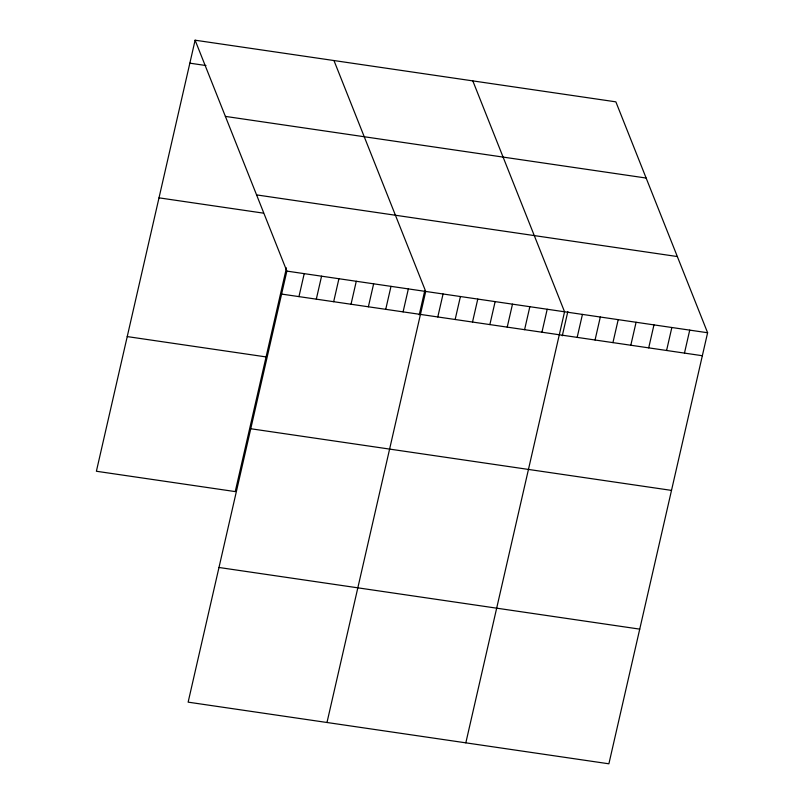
<?xml version="1.0" encoding="UTF-8"?>
<svg xmlns="http://www.w3.org/2000/svg" width="804" height="804" viewBox="0 0 804 804"><rect width="100%" height="100%" fill="white"/><g stroke="black" fill="none" stroke-linecap="round" stroke-linejoin="round"><path stroke-width="1.21" d="M195.111 40.2L286.857 271.099L188.136 702.153L608.889 763.8L707.61 332.745L615.864 101.847L195.111 40.2L96.39 471.255L235.24 491.596L286.465 267.903M298.957 296.616L304.213 273.641M316.314 299.158L321.57 276.184M333.67 301.701L338.926 278.727M351.026 304.244L356.283 281.269M368.373 306.786L373.639 283.812M385.729 309.329L390.995 286.355M403.085 311.872L408.352 288.897M419.226 314.836L424.793 290.556M326.987 722.494L425.708 291.44L333.962 60.541M437.798 316.957L443.064 293.983M455.154 319.5L460.421 296.535M472.511 322.042L477.777 299.078M489.867 324.595L495.133 301.621M507.223 327.138L512.49 304.163M524.58 329.68L529.846 306.706M541.936 332.223L547.202 309.249M465.828 742.836L564.559 311.791L472.812 80.882M562.287 335.801L567.845 311.52M577.171 337.378L582.438 314.404M595.06 340.002L600.317 317.027M612.939 342.625L618.206 319.65M630.818 345.238L636.085 322.263M648.707 347.861L653.964 324.886M666.586 350.484L671.842 327.509M684.465 353.107L689.731 330.132M189.855 63.174L205.965 65.536M225.391 116.399L646.145 178.046M256.587 194.9L677.33 256.546M159.011 197.844L263.149 213.1M286.857 271.099L707.61 332.745M281.601 294.073L702.344 355.72M127.233 336.585L266.084 356.926M250.758 428.743L671.511 490.39M218.979 567.483L639.733 629.13"/></g></svg>
